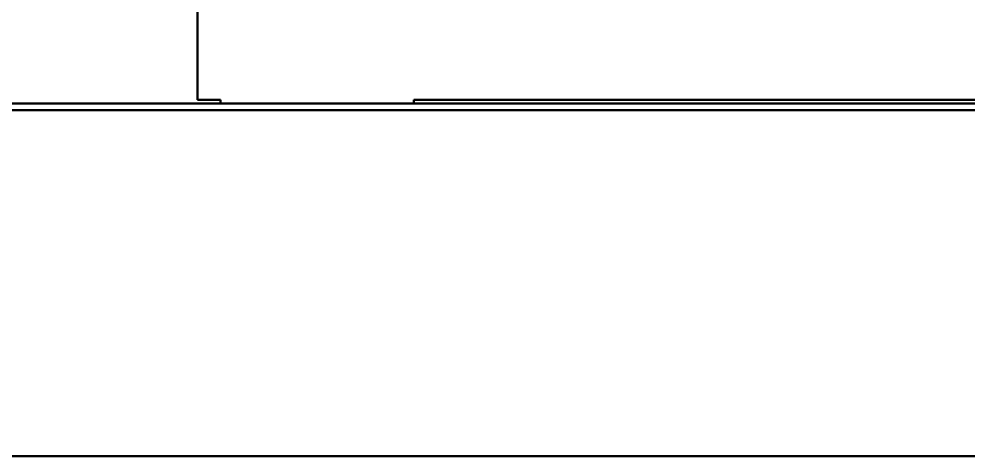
# Model space of a CAD drawing. Header units: millimetres. Extents: x 1510 to 10524, y 7125 to 13164.
# Drawn here: x 5068.77 to 5096.23, y 11262.45 to 11275.1 of the extents above; entities that cross this region are included whole.
import ezdxf

# ---------------------------------------------------------------- set-up
doc = ezdxf.new("R2010")
doc.units = ezdxf.units.MM
doc.header["$LTSCALE"] = 4
doc.layers.add('Visible (ISO)', color=7, linetype='Continuous', lineweight=50)

msp = doc.modelspace()

# ---------------------------------------------------------------- linework, layer by layer
at = {"layer": 'Visible (ISO)'}
for p, q in [((5073.935, 11276.731), (5073.935, 11272.754)), ((5137.407, 11272.654), (4957.407, 11272.654)), ((5073.935, 11272.754), (5074.595, 11272.754)), ((5074.595, 11272.654), (5074.595, 11272.754)), ((5080.185, 11272.654), (5080.185, 11272.754)), ((5080.185, 11272.754), (5101.185, 11272.754)), ((4937.382, 11272.454), (5157.407, 11272.454)), ((4927.407, 11262.454), (5627.407, 11262.454))]:
    msp.add_line(p, q, dxfattribs=at)

doc.saveas('drawing.dxf')
